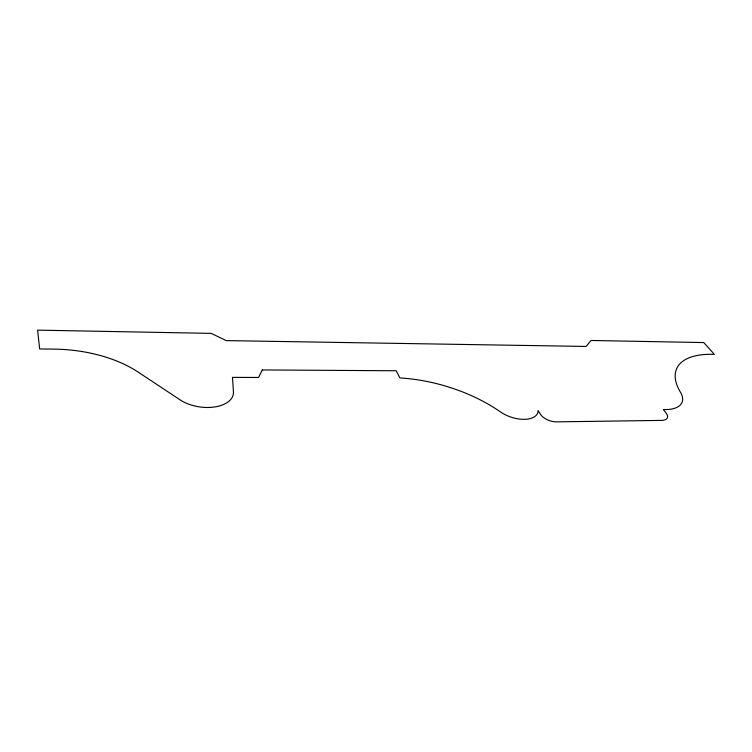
<?xml version="1.0" encoding="UTF-8"?>
<svg xmlns="http://www.w3.org/2000/svg" width="752" height="752" viewBox="0 0 752 752"><rect width="100%" height="100%" fill="white"/><g stroke="black" fill="none" stroke-linecap="round" stroke-linejoin="round"><path stroke-width="1.13" d="M262.307 369.946L258.585 377.476L232.462 377.382L233.449 391.745A31.377 17.653 8 0 1 214.837 406.935A31.377 17.653 8 0 1 180.33 399.998L138.095 372.052A108.072 61.279 2.8 0 0 54.106 349.125L39.64 348.947L37.6 330.137L211.265 333.38L226.173 340.609L586.099 346.446L590.997 340.468L703.769 342.574L714.4 354.389A82.579 37.186 23.4 0 0 679.893 391.266A34.808 16.666 21.4 0 1 663.32 409.511L666.122 413.064A12.135 5.969 22 0 1 661.751 420.396L556.508 421.863A12.511 6.58 19.6 0 1 540.556 414.437L538.122 410.695A23.895 12.662 18.5 0 1 525.093 419.325A23.895 12.662 18.5 0 1 501.001 412.246A123.619 72.295 16.2 0 0 399.914 377.946L396.201 370.755L262.307 369.946"/></g></svg>
